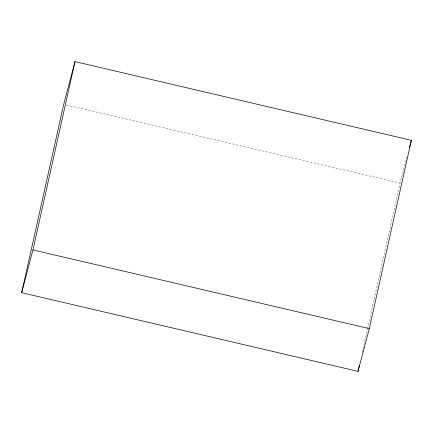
<?xml version="1.0" encoding="UTF-8"?>
<svg xmlns="http://www.w3.org/2000/svg" width="433" height="433" viewBox="0 0 433 433"><rect width="100%" height="100%" fill="white"/><g stroke="black" fill="none" stroke-linecap="round" stroke-linejoin="round"><path stroke-width="0.32" stroke-dasharray="2.17 1.62" d="M362.269 352.278L367.411 329.237M367.563 328.577L400.054 183.078L406.214 159.755M406.387 159.106L407.069 156.519M66.33 105.002L400.054 183.078"/><path stroke-width="0.65" d="M21.65 292.681L63.7 104.385L74.996 61.627L411.35 140.319L369.3 328.615L358.004 371.373L21.65 292.681L32.946 249.922L74.996 61.627M358.004 371.373L359.325 365.447M409.466 147.447L411.35 140.319M32.946 249.922L369.3 328.615"/></g></svg>
